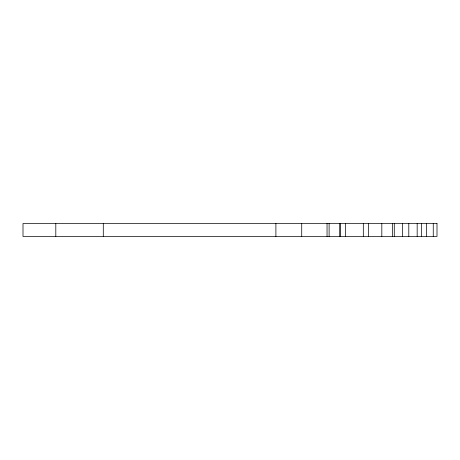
<?xml version="1.0" encoding="UTF-8"?>
<svg xmlns="http://www.w3.org/2000/svg" width="460" height="460" viewBox="0 0 460 460"><rect width="100%" height="100%" fill="white"/><g stroke="black" fill="none" stroke-linecap="round" stroke-linejoin="round"><path stroke-width="0.69" d="M433.257 223.525L433.257 236.474M426.552 223.525L426.552 236.474M421.642 223.525L421.642 236.474M417.168 223.525L417.168 236.474M408.796 223.525L408.796 236.474M402.385 223.525L402.385 236.474M394.283 223.525L394.283 236.474M392.633 223.525L392.633 236.474M381.823 223.525L381.823 236.474M368.517 223.525L368.517 236.474M363.314 223.525L363.314 236.474M345.546 223.525L345.546 236.474M340.572 223.525L340.572 236.474M339.704 223.525L339.704 236.474M329.113 223.525L329.113 236.474M327.043 223.525L327.043 236.474M301.72 223.525L301.72 236.474M275.897 223.525L275.897 236.474M103.287 223.525L103.287 236.474M55.809 223.525L55.809 236.474M437 223.525L23 223.525L23 236.474L437 236.474L437 223.525"/></g></svg>
